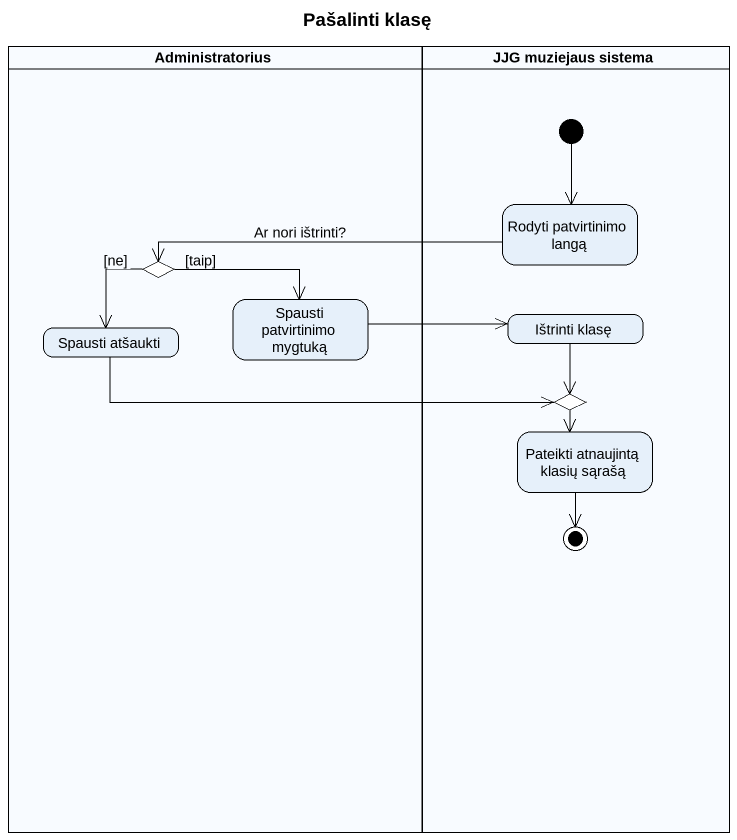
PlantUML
@startuml
title Pašalinti klasę
hide empty description
state Administratorius <<partition>> {
  state choice1 <<choice>>
  state "Spausti atšaukti" as Spausti_atšaukti
  state "Spausti patvirtinimo mygtuką" as Spausti_patvirtinimo_mygtuką
}
state "JJG muziejaus sistema" as JJG_muziejaus_sistema <<partition>> {
  state "Rodyti patvirtinimo langą" as Rodyti_patvirtinimo_langą
  state "Ištrinti klasę" as Ištrinti_klasę
  state choice2 <<choice>>
  state "Pateikti atnaujintą klasių sąrašą" as Pateikti_atnaujintą_klasių
  [*] --> Rodyti_patvirtinimo_langą
  Pateikti_atnaujintą_klasių --> [*]
}
Rodyti_patvirtinimo_langą -left-> choice1 : Ar nori ištrinti?
choice1 --> Spausti_atšaukti : [ne]
choice1 -right-> Spausti_patvirtinimo_mygtuką : [taip]
Spausti_atšaukti -right-> choice2
Spausti_patvirtinimo_mygtuką -right-> Ištrinti_klasę
Ištrinti_klasę --> choice2
choice2 --> Pateikti_atnaujintą_klasių
@enduml
